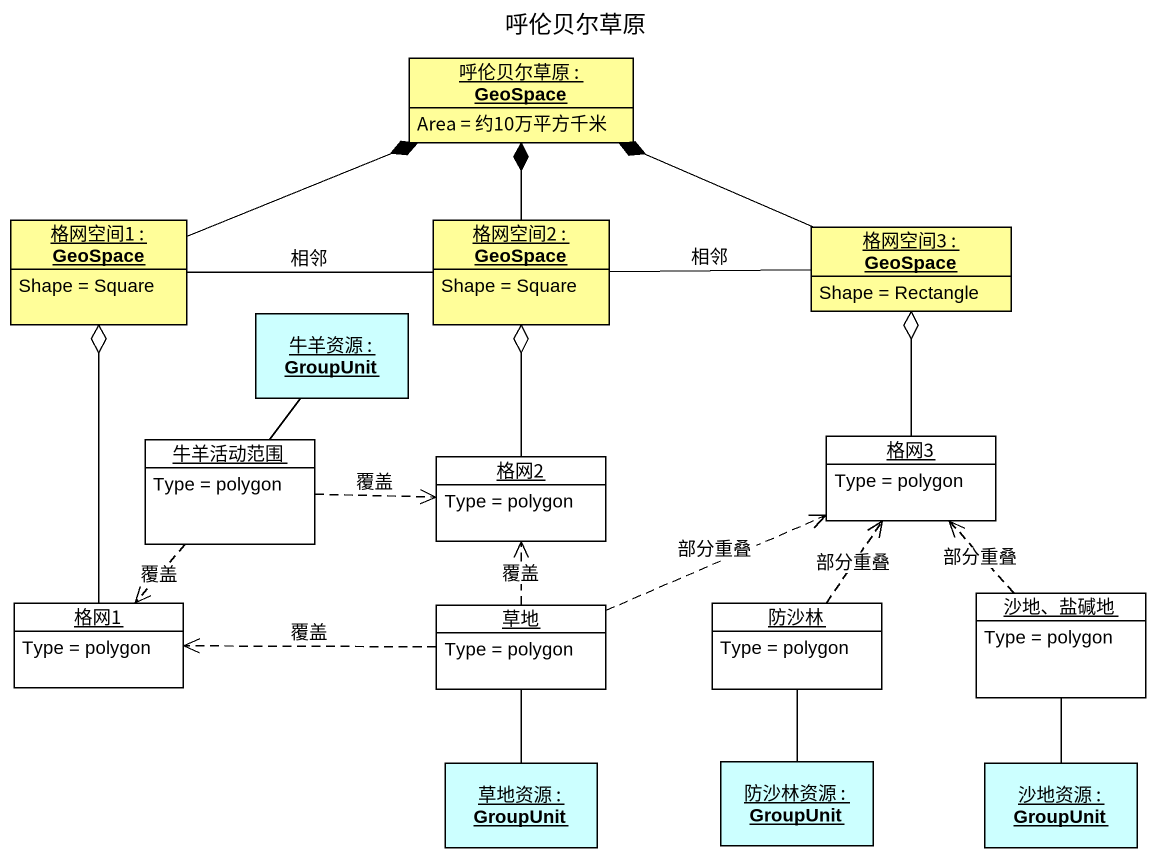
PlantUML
@startuml
title 呼伦贝尔草原
hide circle
hide empty members
object "呼伦贝尔草原 : GeoSpace" as 呼伦贝尔草原 #FFFE99 {
  Area = 约10万平方千米
}
object "格网空间1 : GeoSpace" as 格网空间1 #FFFE99 {
  Shape = Square
}
object "格网空间2 : GeoSpace" as 格网空间2 #FFFE99 {
  Shape = Square
}
object "格网空间3 : GeoSpace" as 格网空间3 #FFFE99 {
  Shape = Rectangle
}
object "牛羊资源 : GroupUnit" as 牛羊资源 #CCFFFF
object 牛羊活动范围 #FFFFFF {
  Type = polygon
}
object 格网2 #FFFFFF {
  Type = polygon
}
object 格网3 #FFFFFF {
  Type = polygon
}
object 格网1 #FFFFFF {
  Type = polygon
}
object 草地 #FFFFFF {
  Type = polygon
}
object 防沙林 #FFFFFF {
  Type = polygon
}
object "沙地、盐碱地" as 沙地_盐碱地 #FFFFFF {
  Type = polygon
}
object "草地资源 : GroupUnit" as 草地资源 #CCFFFF
object "防沙林资源 : GroupUnit" as 防沙林资源 #CCFFFF
object "沙地资源 : GroupUnit" as 沙地资源 #CCFFFF
格网空间1 -right-* 呼伦贝尔草原
格网空间1 -right- 格网空间2 : 相邻
格网空间2 -up-* 呼伦贝尔草原
格网空间2 -right- 格网空间3 : 相邻
格网空间3 -left-* 呼伦贝尔草原
牛羊资源 -- 牛羊活动范围
牛羊活动范围 .right.> 格网2 : 覆盖
牛羊活动范围 ..> 格网1 : 覆盖
格网2 -up-o 格网空间2
格网3 -up-o 格网空间3
格网1 -up-o 格网空间1
草地 .up.> 格网2 : 覆盖
草地 .right.> 格网3 : 部分重叠
草地 .left.> 格网1 : 覆盖
草地 -- 草地资源
防沙林 .up.> 格网3 : 部分重叠
沙地_盐碱地 .up.> 格网3 : 部分重叠
防沙林资源 -up- 防沙林
沙地资源 -up- 沙地_盐碱地
@enduml
